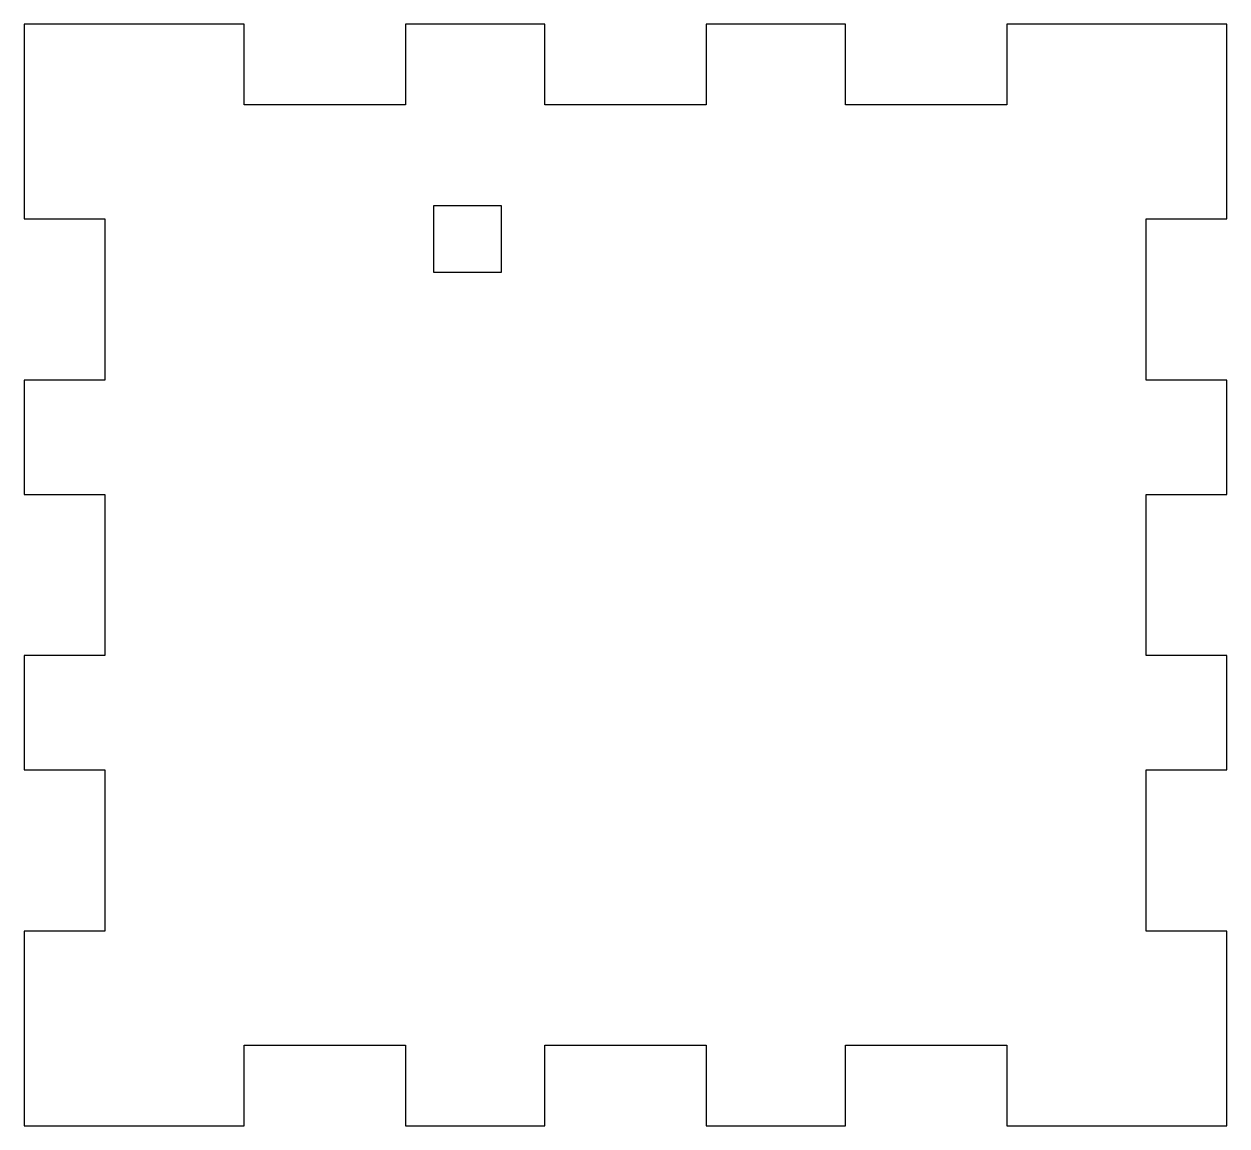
# Model space of a CAD drawing. Header units: millimetres. Extents: x -44.8 to 44.8, y -41 to 41.
import ezdxf

# ---------------------------------------------------------------- set-up
doc = ezdxf.new("R2010")
doc.units = ezdxf.units.MM

msp = doc.modelspace()

# ---------------------------------------------------------------- linework, layer by layer
for points in [[(-16.375, -35), (-16.375, -41), (-6, -41), (-6, -35), (6, -35), (6, -41), (16.375, -41), (16.375, -35), (28.375, -35), (28.375, -41), (44.75, -41), (44.75, -26.5), (38.75, -26.5), (38.75, -14.5), (44.75, -14.5), (44.75, -6), (38.75, -6), (38.75, 6), (44.75, 6), (44.75, 14.5), (38.75, 14.5), (38.75, 26.5), (44.75, 26.5), (44.75, 41), (28.375, 41), (28.375, 35), (16.375, 35), (16.375, 41), (6, 41), (6, 35), (-6, 35), (-6, 41), (-16.375, 41), (-16.375, 35), (-28.375, 35), (-28.375, 41), (-44.75, 41), (-44.75, 26.5), (-38.75, 26.5), (-38.75, 14.5), (-44.75, 14.5), (-44.75, 6), (-38.75, 6), (-38.75, -6), (-44.75, -6), (-44.75, -14.5), (-38.75, -14.5), (-38.75, -26.5), (-44.75, -26.5), (-44.75, -41), (-28.375, -41), (-28.375, -35)], [(-9.25, 22.5), (-14.25, 22.5), (-14.25, 27.5), (-9.25, 27.5)]]:
    msp.add_lwpolyline(points, close=True)

doc.saveas('drawing.dxf')
